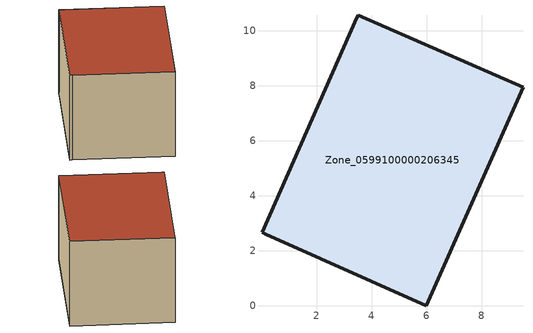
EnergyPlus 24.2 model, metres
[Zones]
Zone_0599100000206345
 floor ground (C_G): 5.99,0 0.16,2.61 0.02,2.67 3.46,10.47 3.51,10.57 9.5,7.94 z0
 wall outside (C_F): 3.46,10.47 0.02,2.67 0.16,2.61 5.99,0 9.5,7.94 3.51,10.57 3.46,10.47 z0:5.93
 roof outside (C_R): 9.5,7.94 3.51,10.57 3.46,10.47 0.02,2.67 0.16,2.61 5.99,0 z5.93
[BUILDING]
Pand.0599100000206345: North Axis=0; Terrain=City; Loads Convergence Tolerance Value=0.04; Temperature Convergence Tolerance Value=0.4; Solar Distribution=FullExterior; Maximum Number of Warmup Days=25; Minimum Number of Warmup Days=1
[Site:Location]
Rotterdam.The.Hague.AP_ZH_NLD Design_Conditions: Latitude=51.96; Longitude=4.45; Time Zone=1; Elevation=-4.5
[SITE:GROUNDTEMPERATURE:BUILDINGSURFACE]
18, 18, 18, 18, 18, 18, 18, 18, 18, 18, 18, 18
[MATERIAL] Thermal Absorptance=0.9; Solar Absorptance=0.7; Visible Absorptance=0.7
Name | Roughness | Thickness | Conductivity | Density | Specific Heat
G.TC.1946-1964 | MediumSmooth | 0.15 | 1 | 540 | 1210
F.TC.1946-1964 | Rough | 0.3 | 0.857143 | 1920 | 840
R.TC.1946-1964 | MediumRough | 0.2 | 0.235294 | 1500 | 1000
[CONSTRUCTION]
C_G: G.TC.1946-1964
C_F: F.TC.1946-1964
C_R: R.TC.1946-1964
[ZONE]
Zone_0599100000206345: Type=1; Multiplier=1; Ceiling Height=Autocalculate; Volume=Autocalculate; Floor Area=autocalculate; Part of Total Floor Area=Yes
[ZONEINFILTRATION:DESIGNFLOWRATE]
Infil_Zone_0599100000206345: Zone or ZoneList or Space or SpaceList=Zone_0599100000206345; Schedule=AlwaysOn; Design Flow Rate Calculation Method=Flow/Area; Flow Rate per Floor Area=0.003; Constant Term Coefficient=1; Temperature Term Coefficient=0; Velocity Term Coefficient=0; Velocity Squared Term Coefficient=0
[HVACTEMPLATE:ZONE:IDEALLOADSAIRSYSTEM]
Zone_0599100000206345: Maximum Heating Supply Air Temperature=50; Minimum Cooling Supply Air Temperature=13; Maximum Heating Supply Air Humidity Ratio=0.0156; Minimum Cooling Supply Air Humidity Ratio=0.0077; Heating Limit=NoLimit; Cooling Limit=NoLimit; Dehumidification Control Type=ConstantSensibleHeatRatio; Cooling Sensible Heat Ratio=0.7; Dehumidification Setpoint=60; Humidification Control Type=None; Humidification Setpoint=30; Outdoor Air Method=None; Outdoor Air Flow Rate per Person=0.00944; Outdoor Air Flow Rate per Zone Floor Area=0; Outdoor Air Flow Rate per Zone=0; Demand Controlled Ventilation Type=None; Outdoor Air Economizer Type=NoEconomizer; Heat Recovery Type=None; Sensible Heat Recovery Effectiveness=0.7; Latent Heat Recovery Effectiveness=0.65
[ZONECONTROL:THERMOSTAT]
ThermostatControl_Zone_0599100000206345: Zone or ZoneList=Zone_0599100000206345; Control Type Schedule=DualSetpointControlType; Control 1=Thermostat_Zone_0599100000206345; Temperature Difference Between Cutout And Setpoint=0
[THERMOSTATSETPOINT:DUALSETPOINT]
Thermostat_Zone_0599100000206345: Heating Setpoint Temperature Schedule=HeatingSetpoint_Zone_0599100000206345; Cooling Setpoint Temperature Schedule=CoolingSetpoint_Zone_0599100000206345
[SCHEDULE:COMPACT]
HeatingSetpoint_Zone_0599100000206345: Through: 12/31, For: AllDays, Until: 24:00, 21
CoolingSetpoint_Zone_0599100000206345: Through: 12/31, For: AllDays, Until: 24:00, 24
DualSetpointControlType: Through: 12/31, For: AllDays, Until: 24:00, 4
AlwaysOn: Through: 12/31, For: AllDays, Until: 24:00, 1
